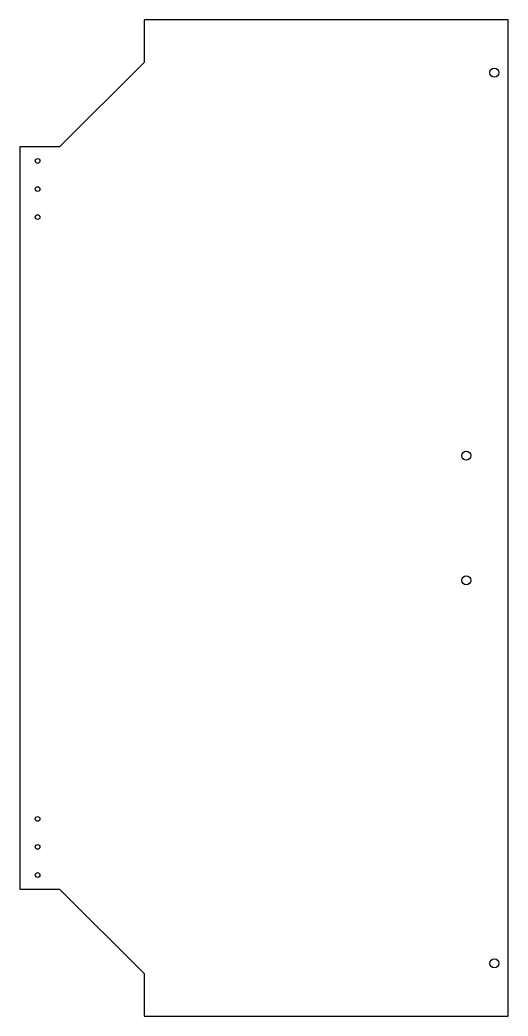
# Model space of a CAD drawing. Header units: inches. Extents: x -6.8 to 6.8, y -14 to 14.
import ezdxf

# ---------------------------------------------------------------- set-up
doc = ezdxf.new("R2010")
doc.units = ezdxf.units.IN
doc.layers.add('CUTOUTS', color=1, linetype='CONTINUOUS')
doc.layers.add('PERIMETER', color=5, linetype='CONTINUOUS')

msp = doc.modelspace()

# ---------------------------------------------------------------- linework, layer by layer
at = {"layer": 'CUTOUTS'}
for centre, radius in [((6.462, 12.5), 0.127), ((-6.353, 10.02), 0.0659), ((-6.353, 9.232), 0.0659), ((-6.353, 8.445), 0.0659), ((5.674, 1.752), 0.127), ((5.674, -1.752), 0.127), ((-6.353, -8.445), 0.0659), ((-6.353, -9.232), 0.0659), ((-6.353, -10.02), 0.0659), ((6.462, -12.5), 0.127)]:
    msp.add_circle(centre, radius, dxfattribs=at)
at = {"layer": 'PERIMETER'}
for p, q in [((6.848, 13.979), (-3.364, 13.979)), ((6.848, -13.979), (6.848, 13.979)), ((-3.364, 13.979), (-3.364, 12.789)), ((-3.364, 12.789), (-5.736, 10.416)), ((-5.736, 10.416), (-6.848, 10.416)), ((-6.848, 10.416), (-6.848, -10.416)), ((-6.848, -10.416), (-5.736, -10.416)), ((-5.736, -10.416), (-3.364, -12.789)), ((-3.364, -12.789), (-3.364, -13.979)), ((-3.364, -13.979), (6.848, -13.979))]:
    msp.add_line(p, q, dxfattribs=at)

doc.saveas('drawing.dxf')
